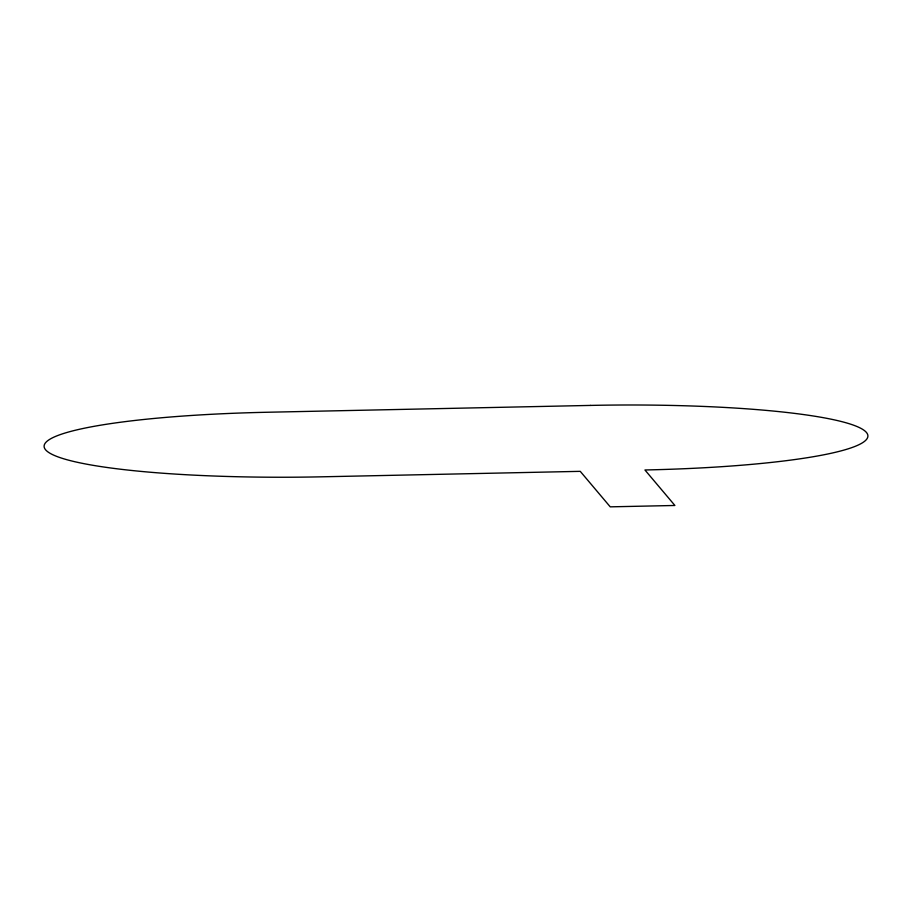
<?xml version="1.0" encoding="UTF-8"?>
<svg xmlns="http://www.w3.org/2000/svg" width="912" height="912" viewBox="0 0 912 912"><rect width="100%" height="100%" fill="white"/><g stroke="black" fill="none" stroke-linecap="round" stroke-linejoin="round"><path stroke-width="1.37" d="M590.417 405.418L267.079 412.258A250.219 32.661 -0.4 0 0 45.6 449.798A250.219 32.661 -0.4 0 0 321.583 476.816L580.249 471.344L610.231 506.844L674.903 505.476L644.921 469.976A250.219 32.661 -0.4 0 0 866.4 432.425A250.219 32.661 -0.4 0 0 590.417 405.418"/></g></svg>
